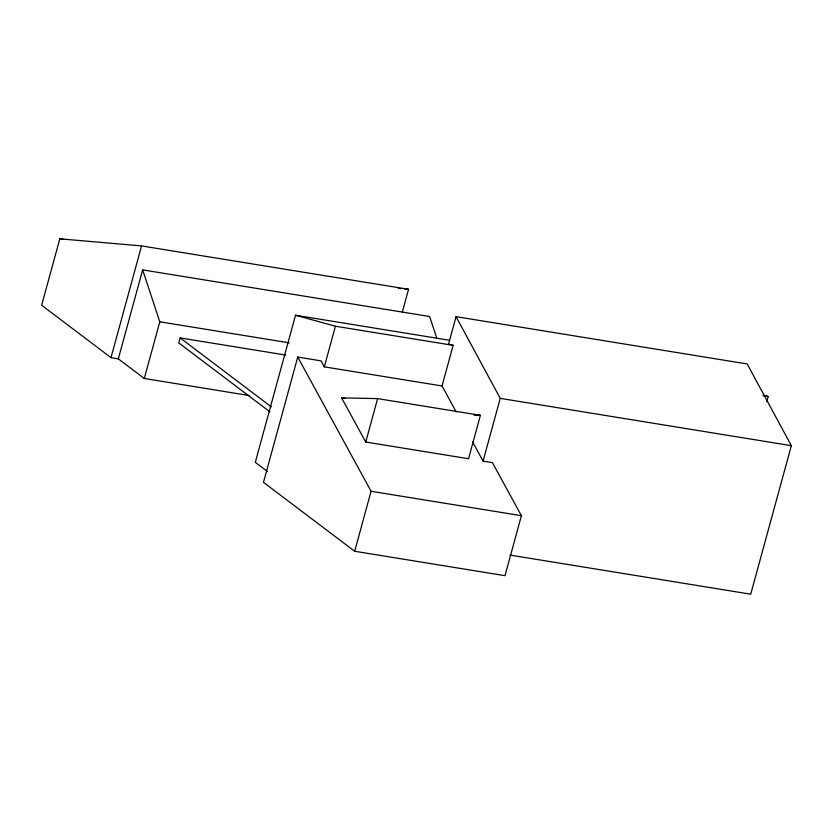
<?xml version="1.0" encoding="UTF-8"?>
<svg xmlns="http://www.w3.org/2000/svg" width="833" height="833" viewBox="0 0 833 833"><rect width="100%" height="100%" fill="white"/><g stroke="black" fill="none" stroke-linecap="round" stroke-linejoin="round"><path stroke-width="1.25" d="M402.329 312.073L408.566 289.301L141.558 245.922L59.82 238.811L41.65 305.242L110.997 357.659L118.328 358.856L144.296 378.484L249.348 395.55M110.997 357.659L141.558 245.922M118.328 358.856L142.662 269.892L429.62 316.509L436.804 338.25M144.296 378.484L159.801 321.809L142.662 269.892M285.781 355.077L180.147 337.917L178.772 342.936L269.944 411.856M449.633 340.281L295.528 315.249L255.294 462.305L267.487 471.52M456.328 412.148L442.031 385.971L324.318 366.853L321.038 360.856L297.745 357.065L263.478 482.317L354.671 551.259L504.996 575.676L521.406 515.7L492.397 462.607L483.078 461.097L472.498 441.74M324.318 366.853L335.428 326.224L453.142 345.341L442.031 385.971M365.739 442.031L377.62 398.611L480.412 415.313L468.542 458.733L365.739 442.031L341.624 397.903L377.62 398.611M354.671 551.259L371.081 491.272L297.745 357.065M509.911 555.07L750.72 594.189L791.35 445.676L747.191 363.959L456.067 316.665L448.571 344.091L453.142 345.341M483.078 461.097L500.237 398.372L456.067 316.665M766.839 401.548L768.213 396.529L763.226 395.165M473.987 415.188L480.412 415.313M398.341 288.416L400.902 288.635M404.734 288.968L408.566 289.301M59.82 238.811L63.672 239.435M763.174 395.717L768.213 396.529M159.801 321.809L289.197 342.832M500.237 398.372L791.35 445.676M341.624 397.903L345.435 398.528M371.081 491.272L521.406 515.7M295.528 315.249L335.428 326.224M180.147 337.917L271.308 406.837"/></g></svg>
